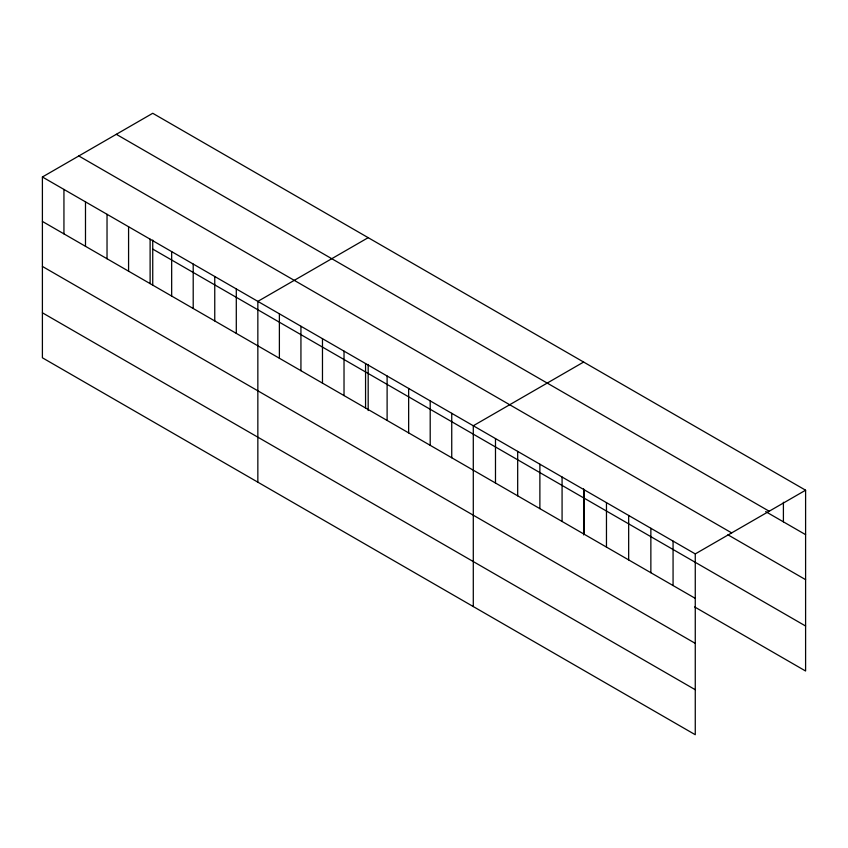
<?xml version="1.0" encoding="UTF-8"?>
<svg xmlns="http://www.w3.org/2000/svg" width="848" height="848" viewBox="0 0 848 848"><rect width="100%" height="100%" fill="white"/><g stroke="black" fill="none" stroke-linecap="round" stroke-linejoin="round"><path stroke-width="1.27" d="M42.4 176.988L695.265 553.914L695.265 734.718L42.4 357.792L42.4 176.988L152.735 113.282L805.6 490.208L805.6 671.012L694.618 606.935M368.18 237.673L257.845 301.379L257.845 482.173M583.625 362.054L473.29 425.76L473.29 606.564M695.265 553.914L805.6 490.208M116.324 134.313L769.189 511.238M765.649 511.588L805.6 534.653M78.811 155.968L731.676 532.894M727.913 534.802L805.6 579.65M152.735 249.089L805.6 626.015M42.4 221.434L695.265 598.359M42.4 266.431L695.265 643.356M42.4 312.795L695.265 689.721M783.404 502.239L783.404 521.838M673.068 541.098L673.068 585.544M650.861 528.283L650.861 572.729M628.665 515.467L628.665 559.913M606.468 502.652L606.468 547.098M584.272 489.837L584.272 534.282M583.625 488.84L583.625 534.918M562.076 477.021L562.076 521.467M539.879 464.206L539.879 508.652M517.683 451.39L517.683 495.836M495.486 438.575L495.486 483.021M451.74 413.326L451.74 457.772M430.201 400.881L430.201 445.327M408.651 388.448L408.651 432.893M387.112 376.003L387.112 420.449M368.18 364.46L368.18 410.527M365.562 363.569L365.562 408.015M344.023 351.125L344.023 395.571M322.473 338.691L322.473 383.137M300.934 326.257L300.934 370.703M279.384 313.813L279.384 358.259M236.295 288.935L236.295 333.381M214.756 276.501L214.756 320.947M193.206 264.057L193.206 308.502M171.667 251.623L171.667 296.069M152.735 240.069L152.735 284.822M150.117 239.178L150.117 283.624M128.578 226.745L128.578 271.19M107.028 214.311L107.028 258.757M85.489 201.866L85.489 246.312M63.939 189.433L63.939 233.878"/></g></svg>
